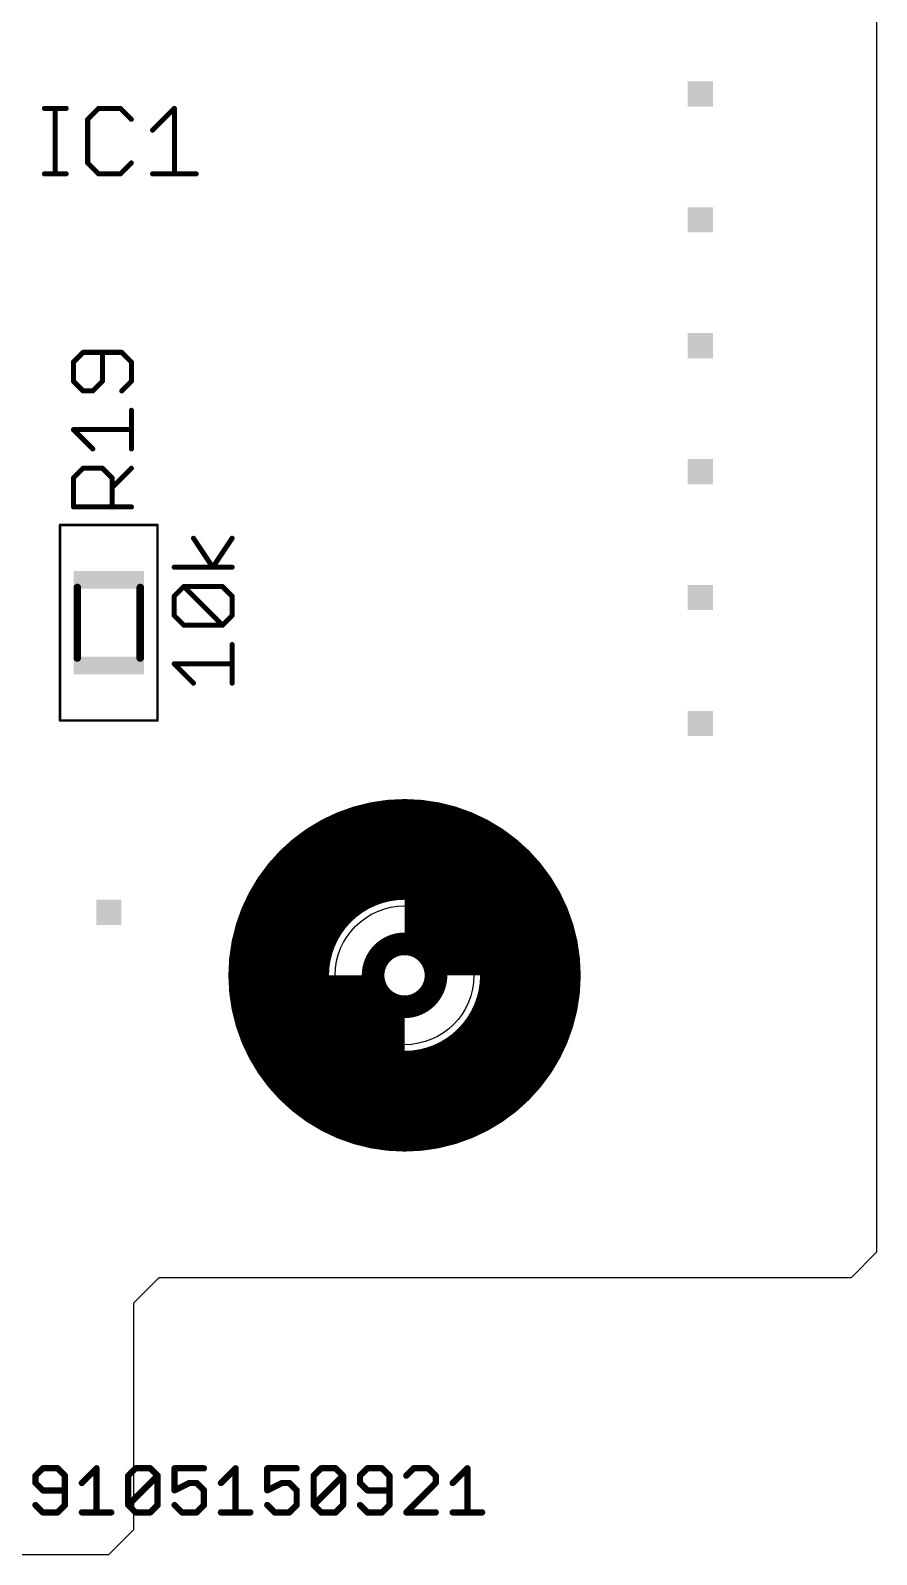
# Model space of a CAD drawing. Extents: x 2 to 123, y -4 to 52.
# Drawn here: x 105.86 to 122.94, y -4.32 to 26.43 of the extents above; entities that cross this region are included whole.
import ezdxf

# ---------------------------------------------------------------- set-up
doc = ezdxf.new("R2010")
doc.units = 0
for name, color, linetype in [('20', 53, 'CONTINUOUS'), ('25', 253, 'CONTINUOUS'), ('27', 253, 'CONTINUOUS'), ('39', 12, 'CONTINUOUS'), ('40', 132, 'CONTINUOUS'), ('41', 12, 'CONTINUOUS'), ('42', 132, 'CONTINUOUS'), ('51', 253, 'CONTINUOUS')]:
    doc.layers.add(name, color=color, linetype=linetype)

# ---------------------------------------------------------------- blocks, each defined once
blk = doc.blocks.new('RECT')
blk.add_solid([(-0.5, -0.5), (0.5, -0.5), (-0.5, 0.5), (0.5, 0.5)])

msp = doc.modelspace()

# ---------------------------------------------------------------- linework, layer by layer
at = {"layer": '20'}
for p, q in [((122.936, 51.562), (122.936, 1.778)), ((122.428, 1.27), (122.936, 1.778)), ((107.95, 0.762), (108.458, 1.27)), ((108.458, 1.27), (122.428, 1.27)), ((107.95, -3.81), (107.95, 0.762)), ((107.442, -4.318), (107.95, -3.81)), ((94.742, -4.318), (107.442, -4.318))]:
    msp.add_line(p, q, dxfattribs=at)
msp.add_circle((113.411, 7.366), 1.4, dxfattribs=at)
at = {"layer": '25', "const_width": 0.1016}
for points in [[(106.1428, 24.8547), (106.5834, 24.8547)], [(106.3631, 23.5328), (106.3631, 24.8547)], [(107.2363, 24.8547), (107.016, 24.6344)], [(107.6769, 24.8547), (107.2363, 24.8547)], [(107.8972, 24.6344), (107.6769, 24.8547)], [(108.3257, 24.4141), (108.7663, 24.8547)], [(108.7663, 24.8547), (108.7663, 23.5328)], [(107.016, 24.6344), (107.016, 23.7531)], [(107.016, 23.7531), (107.2363, 23.5328)], [(107.6769, 23.5328), (107.8972, 23.7531)], [(106.1428, 23.5328), (106.5834, 23.5328)], [(107.2363, 23.5328), (107.6769, 23.5328)], [(108.3257, 23.5328), (109.207, 23.5328)], [(106.9247, 19.9332), (106.7298, 19.7383)], [(107.7043, 19.9332), (106.9247, 19.9332)], [(107.3145, 19.3485), (107.3145, 19.9332)], [(107.8992, 19.7383), (107.7043, 19.9332)], [(106.7298, 19.7383), (106.7298, 19.3485)], [(107.8992, 19.3485), (107.8992, 19.7383)], [(106.7298, 19.3485), (106.9247, 19.1536)], [(107.1196, 19.1536), (107.3145, 19.3485)], [(107.7043, 19.1536), (107.8992, 19.3485)], [(106.9247, 19.1536), (107.1196, 19.1536)], [(107.8992, 17.9842), (107.8992, 18.7638)], [(107.1196, 17.9842), (106.7298, 18.374)], [(106.7298, 18.374), (107.8992, 18.374)], [(106.7298, 17.3995), (106.9247, 17.5944)], [(106.9247, 17.5944), (107.3145, 17.5944)], [(107.3145, 17.5944), (107.5094, 17.3995)], [(107.5094, 17.2046), (107.8992, 17.5944)], [(106.7298, 16.8148), (106.7298, 17.3995)], [(107.5094, 17.3995), (107.5094, 16.8148)], [(107.8992, 16.8148), (106.7298, 16.8148)]]:
    msp.add_lwpolyline(points, dxfattribs=at)
at = {"layer": '25', "const_width": 0.0508}
for points in [[(106.1428, 24.8801, 1), (106.1428, 24.8293)], [(106.3885, 24.8547, 1), (106.3377, 24.8547)], [(106.5834, 24.8293, 1), (106.5834, 24.8801)], [(107.2363, 24.8801, 1), (107.2363, 24.8293)], [(107.2542, 24.8368, 1), (107.2183, 24.8727)], [(107.6949, 24.8727, 1), (107.659, 24.8368)], [(107.6769, 24.8293, 1), (107.6769, 24.8801)], [(108.7917, 24.8547, 1), (108.7409, 24.8547)], [(108.7843, 24.8368, 1), (108.7484, 24.8727)], [(107.0414, 24.6344, 1), (106.9905, 24.6344)], [(106.998, 24.6524, 1), (107.0339, 24.6164)], [(107.8793, 24.6164, 1), (107.9152, 24.6524)], [(108.3077, 24.432, 1), (108.3436, 24.3961)], [(106.9905, 23.7531, 1), (107.0414, 23.7531)], [(107.0339, 23.7711, 1), (106.998, 23.7352)], [(107.9152, 23.7352, 1), (107.8793, 23.7711)], [(106.1428, 23.5582, 1), (106.1428, 23.5074)], [(106.3377, 23.5328, 1), (106.3885, 23.5328)], [(106.5834, 23.5074, 1), (106.5834, 23.5582)], [(107.2363, 23.5582, 1), (107.2363, 23.5074)], [(107.2183, 23.5148, 1), (107.2542, 23.5508)], [(107.659, 23.5508, 1), (107.6949, 23.5148)], [(107.6769, 23.5074, 1), (107.6769, 23.5582)], [(108.3257, 23.5582, 1), (108.3257, 23.5074)], [(108.7409, 23.5328, 1), (108.7917, 23.5328)], [(109.207, 23.5074, 1), (109.207, 23.5582)], [(106.9247, 19.9586, 1), (106.9247, 19.9078)], [(106.9427, 19.9152, 1), (106.9067, 19.9512)], [(107.3399, 19.9332, 1), (107.2891, 19.9332)], [(107.7223, 19.9512, 1), (107.6863, 19.9152)], [(107.7043, 19.9078, 1), (107.7043, 19.9586)], [(106.7118, 19.7563, 1), (106.7478, 19.7203)], [(106.7552, 19.7383, 1), (106.7044, 19.7383)], [(107.9246, 19.7383, 1), (107.8738, 19.7383)], [(107.8812, 19.7203, 1), (107.9172, 19.7563)], [(106.7478, 19.3665, 1), (106.7118, 19.3305)], [(106.7044, 19.3485, 1), (106.7552, 19.3485)], [(107.2891, 19.3485, 1), (107.3399, 19.3485)], [(107.3325, 19.3305, 1), (107.2965, 19.3665)], [(107.8738, 19.3485, 1), (107.9246, 19.3485)], [(107.9172, 19.3305, 1), (107.8812, 19.3665)], [(106.9247, 19.179, 1), (106.9247, 19.1282)], [(106.9067, 19.1356, 1), (106.9427, 19.1716)], [(107.1016, 19.1716, 1), (107.1376, 19.1356)], [(107.1196, 19.1282, 1), (107.1196, 19.179)], [(107.6863, 19.1716, 1), (107.7223, 19.1356)], [(107.9246, 18.7638, 1), (107.8738, 18.7638)], [(106.7478, 18.392, 1), (106.7118, 18.356)], [(106.7298, 18.3994, 1), (106.7298, 18.3486)], [(107.8992, 18.3486, 1), (107.8992, 18.3994)], [(107.1016, 17.9662, 1), (107.1376, 18.0022)], [(107.8738, 17.9842, 1), (107.9246, 17.9842)], [(106.9247, 17.6198, 1), (106.9247, 17.569)], [(106.9427, 17.5764, 1), (106.9067, 17.6124)], [(107.3325, 17.6124, 1), (107.2965, 17.5764)], [(107.3145, 17.569, 1), (107.3145, 17.6198)], [(107.9172, 17.5764, 1), (107.8812, 17.6124)], [(106.7118, 17.4175, 1), (106.7478, 17.3815)], [(106.7552, 17.3995, 1), (106.7044, 17.3995)], [(107.4914, 17.2226, 1), (107.5274, 17.1866)], [(107.5348, 17.3995, 1), (107.484, 17.3995)], [(107.4914, 17.3815, 1), (107.5274, 17.4175)], [(106.7298, 16.8402, 1), (106.7298, 16.7894)], [(106.7044, 16.8148, 1), (106.7552, 16.8148)], [(107.484, 16.8148, 1), (107.5348, 16.8148)], [(107.8992, 16.7894, 1), (107.8992, 16.8402)]]:
    msp.add_lwpolyline(points, format="xyb", dxfattribs=at)
at = {"layer": '27'}
for points, const_width in [([(109.5414, 15.5976), (109.1516, 16.1823)], 0.1016), ([(109.9312, 16.1823), (109.5414, 15.5976)], 0.1016), ([(109.9312, 15.5976), (108.7618, 15.5976)], 0.1016), ([(108.7618, 15.0129), (108.9567, 15.2078)], 0.1016), ([(108.9567, 15.2078), (109.7363, 15.2078)], 0.1016), ([(109.7363, 14.4282), (108.9567, 15.2078)], 0.1016), ([(109.7363, 15.2078), (109.9312, 15.0129)], 0.1016), ([(108.7618, 14.6231), (108.7618, 15.0129)], 0.1016), ([(109.9312, 15.0129), (109.9312, 14.6231)], 0.1016), ([(108.9567, 14.4282), (108.7618, 14.6231)], 0.1016), ([(109.7363, 14.4282), (108.9567, 14.4282)], 0.1016), ([(109.9312, 14.6231), (109.7363, 14.4282)], 0.1016), ([(109.9312, 13.2588), (109.9312, 14.0384)], 0.1016), ([(109.1516, 13.2588), (108.7618, 13.6486)], 0.1016), ([(108.7618, 13.6486), (109.9312, 13.6486)], 0.1016), ([(106.1117, -2.5787), (105.9634, -2.727)], 0.127), ([(105.9634, -2.727), (105.9634, -2.8753)], 0.127), ([(106.4083, -2.5787), (106.1117, -2.5787)], 0.127), ([(106.5566, -2.727), (106.4083, -2.5787)], 0.127), ([(106.5566, -3.3202), (106.5566, -2.727)], 0.127), ([(106.899, -2.8753), (107.1955, -2.5787)], 0.127), ([(107.1955, -2.5787), (107.1955, -3.4685)], 0.127), ([(107.8345, -2.727), (107.9828, -2.5787)], 0.127), ([(107.8345, -3.3202), (107.8345, -2.727)], 0.127), ([(107.8345, -3.3202), (108.4276, -2.727)], 0.127), ([(107.9828, -2.5787), (108.2794, -2.5787)], 0.127), ([(108.2794, -2.5787), (108.4276, -2.727)], 0.127), ([(108.4276, -2.727), (108.4276, -3.3202)], 0.127), ([(109.3632, -2.5787), (108.77, -2.5787)], 0.127), ([(108.77, -2.5787), (108.77, -3.0236)], 0.127), ([(109.7055, -2.8753), (110.0021, -2.5787)], 0.127), ([(110.0021, -2.5787), (110.0021, -3.4685)], 0.127), ([(111.2342, -2.5787), (110.641, -2.5787)], 0.127), ([(110.641, -2.5787), (110.641, -3.0236)], 0.127), ([(111.5766, -2.727), (111.7248, -2.5787)], 0.127), ([(111.5766, -3.3202), (111.5766, -2.727)], 0.127), ([(111.5766, -3.3202), (112.1697, -2.727)], 0.127), ([(111.7248, -2.5787), (112.0214, -2.5787)], 0.127), ([(112.0214, -2.5787), (112.1697, -2.727)], 0.127), ([(112.1697, -2.727), (112.1697, -3.3202)], 0.127), ([(112.6604, -2.5787), (112.5121, -2.727)], 0.127), ([(112.5121, -2.727), (112.5121, -2.8753)], 0.127), ([(112.9569, -2.5787), (112.6604, -2.5787)], 0.127), ([(113.1052, -2.727), (112.9569, -2.5787)], 0.127), ([(113.1052, -3.3202), (113.1052, -2.727)], 0.127), ([(113.5959, -2.5787), (113.4476, -2.727)], 0.127), ([(113.8925, -2.5787), (113.5959, -2.5787)], 0.127), ([(114.0408, -2.727), (113.8925, -2.5787)], 0.127), ([(114.0408, -2.8753), (114.0408, -2.727)], 0.127), ([(114.3831, -2.8753), (114.6797, -2.5787)], 0.127), ([(114.6797, -2.5787), (114.6797, -3.4685)], 0.127), ([(105.9634, -2.8753), (106.1117, -3.0236)], 0.127), ([(106.1117, -3.0236), (106.5566, -3.0236)], 0.127), ([(108.77, -3.0236), (109.0666, -2.8753)], 0.127), ([(109.0666, -2.8753), (109.2149, -2.8753)], 0.127), ([(109.2149, -2.8753), (109.3632, -3.0236)], 0.127), ([(109.3632, -3.0236), (109.3632, -3.3202)], 0.127), ([(110.641, -3.0236), (110.9376, -2.8753)], 0.127), ([(110.9376, -2.8753), (111.0859, -2.8753)], 0.127), ([(111.0859, -2.8753), (111.2342, -3.0236)], 0.127), ([(111.2342, -3.0236), (111.2342, -3.3202)], 0.127), ([(112.5121, -2.8753), (112.6604, -3.0236)], 0.127), ([(112.6604, -3.0236), (113.1052, -3.0236)], 0.127), ([(113.4476, -3.4685), (114.0408, -2.8753)], 0.127), ([(105.9634, -3.3202), (106.1117, -3.4685)], 0.127), ([(106.4083, -3.4685), (106.5566, -3.3202)], 0.127), ([(107.9828, -3.4685), (107.8345, -3.3202)], 0.127), ([(108.4276, -3.3202), (108.2794, -3.4685)], 0.127), ([(108.9183, -3.4685), (108.77, -3.3202)], 0.127), ([(109.3632, -3.3202), (109.2149, -3.4685)], 0.127), ([(110.7893, -3.4685), (110.641, -3.3202)], 0.127), ([(111.2342, -3.3202), (111.0859, -3.4685)], 0.127), ([(111.7248, -3.4685), (111.5766, -3.3202)], 0.127), ([(112.1697, -3.3202), (112.0214, -3.4685)], 0.127), ([(112.5121, -3.3202), (112.6604, -3.4685)], 0.127), ([(112.9569, -3.4685), (113.1052, -3.3202)], 0.127), ([(106.1117, -3.4685), (106.4083, -3.4685)], 0.127), ([(106.899, -3.4685), (107.4921, -3.4685)], 0.127), ([(108.2794, -3.4685), (107.9828, -3.4685)], 0.127), ([(109.2149, -3.4685), (108.9183, -3.4685)], 0.127), ([(109.7055, -3.4685), (110.2987, -3.4685)], 0.127), ([(111.0859, -3.4685), (110.7893, -3.4685)], 0.127), ([(112.0214, -3.4685), (111.7248, -3.4685)], 0.127), ([(112.6604, -3.4685), (112.9569, -3.4685)], 0.127), ([(114.0408, -3.4685), (113.4476, -3.4685)], 0.127), ([(114.3831, -3.4685), (114.9763, -3.4685)], 0.127)]:
    msp.add_lwpolyline(points, dxfattribs=dict(at, const_width=const_width))
for points, const_width in [([(109.1727, 16.1964, 1), (109.1305, 16.1682)], 0.0508), ([(109.9523, 16.1682, 1), (109.9101, 16.1964)], 0.0508), ([(108.7618, 15.623, 1), (108.7618, 15.5722)], 0.0508), ([(109.5203, 15.6117, 1), (109.5625, 15.5835)], 0.0508), ([(109.5203, 15.5835, 1), (109.5625, 15.6117)], 0.0508), ([(109.9312, 15.5722, 1), (109.9312, 15.623)], 0.0508), ([(108.9747, 15.2258, 1), (108.9387, 15.1898)], 0.0508), ([(108.9567, 15.2332, 1), (108.9567, 15.1824)], 0.0508), ([(108.9747, 15.1898, 1), (108.9387, 15.2258)], 0.0508), ([(109.7543, 15.2258, 1), (109.7183, 15.1898)], 0.0508), ([(109.7363, 15.1824, 1), (109.7363, 15.2332)], 0.0508), ([(108.7438, 15.0309, 1), (108.7798, 14.9949)], 0.0508), ([(108.7872, 15.0129, 1), (108.7364, 15.0129)], 0.0508), ([(109.9566, 15.0129, 1), (109.9058, 15.0129)], 0.0508), ([(109.9132, 14.9949, 1), (109.9492, 15.0309)], 0.0508), ([(108.7798, 14.6411, 1), (108.7438, 14.6051)], 0.0508), ([(108.7364, 14.6231, 1), (108.7872, 14.6231)], 0.0508), ([(108.9567, 14.4536, 1), (108.9567, 14.4028)], 0.0508), ([(108.9387, 14.4102, 1), (108.9747, 14.4462)], 0.0508), ([(109.7183, 14.4462, 1), (109.7543, 14.4102)], 0.0508), ([(109.7183, 14.4102, 1), (109.7543, 14.4462)], 0.0508), ([(109.7363, 14.4028, 1), (109.7363, 14.4536)], 0.0508), ([(109.9058, 14.6231, 1), (109.9566, 14.6231)], 0.0508), ([(109.9492, 14.6051, 1), (109.9132, 14.6411)], 0.0508), ([(109.9566, 14.0384, 1), (109.9058, 14.0384)], 0.0508), ([(108.7798, 13.6666, 1), (108.7438, 13.6306)], 0.0508), ([(108.7618, 13.674, 1), (108.7618, 13.6232)], 0.0508), ([(109.9312, 13.6232, 1), (109.9312, 13.674)], 0.0508), ([(109.1336, 13.2408, 1), (109.1696, 13.2768)], 0.0508), ([(109.9058, 13.2588, 1), (109.9566, 13.2588)], 0.0508), ([(105.9952, -2.727, 1), (105.9317, -2.727)], 0.0635), ([(105.941, -2.7046, 1), (105.9859, -2.7495)], 0.0635), ([(106.1117, -2.547, 1), (106.1117, -2.6105)], 0.0635), ([(106.1342, -2.6012, 1), (106.0893, -2.5563)], 0.0635), ([(106.4308, -2.5563, 1), (106.3859, -2.6012)], 0.0635), ([(106.4083, -2.6105, 1), (106.4083, -2.547)], 0.0635), ([(106.5884, -2.727, 1), (106.5249, -2.727)], 0.0635), ([(106.5342, -2.7495, 1), (106.5791, -2.7046)], 0.0635), ([(107.2273, -2.5787, 1), (107.1638, -2.5787)], 0.0635), ([(107.218, -2.6012, 1), (107.1731, -2.5563)], 0.0635), ([(107.8662, -2.727, 1), (107.8027, -2.727)], 0.0635), ([(107.812, -2.7046, 1), (107.8569, -2.7495)], 0.0635), ([(107.9828, -2.547, 1), (107.9828, -2.6105)], 0.0635), ([(108.0052, -2.6012, 1), (107.9603, -2.5563)], 0.0635), ([(108.3018, -2.5563, 1), (108.2569, -2.6012)], 0.0635), ([(108.2794, -2.6105, 1), (108.2794, -2.547)], 0.0635), ([(108.4594, -2.727, 1), (108.3959, -2.727)], 0.0635), ([(108.4501, -2.7495, 1), (108.4052, -2.7046)], 0.0635), ([(108.4052, -2.7495, 1), (108.4501, -2.7046)], 0.0635), ([(108.8017, -2.5787, 1), (108.7382, -2.5787)], 0.0635), ([(108.77, -2.547, 1), (108.77, -2.6105)], 0.0635), ([(109.3632, -2.6105, 1), (109.3632, -2.547)], 0.0635), ([(110.0338, -2.5787, 1), (109.9703, -2.5787)], 0.0635), ([(110.0245, -2.6012, 1), (109.9796, -2.5563)], 0.0635), ([(110.641, -2.547, 1), (110.641, -2.6105)], 0.0635), ([(110.6728, -2.5787, 1), (110.6093, -2.5787)], 0.0635), ([(111.2342, -2.6105, 1), (111.2342, -2.547)], 0.0635), ([(111.6083, -2.727, 1), (111.5448, -2.727)], 0.0635), ([(111.5541, -2.7046, 1), (111.599, -2.7495)], 0.0635), ([(111.7248, -2.547, 1), (111.7248, -2.6105)], 0.0635), ([(111.7473, -2.6012, 1), (111.7024, -2.5563)], 0.0635), ([(112.0439, -2.5563, 1), (111.999, -2.6012)], 0.0635), ([(112.0214, -2.6105, 1), (112.0214, -2.547)], 0.0635), ([(112.2015, -2.727, 1), (112.138, -2.727)], 0.0635), ([(112.1922, -2.7495, 1), (112.1473, -2.7046)], 0.0635), ([(112.1473, -2.7495, 1), (112.1922, -2.7046)], 0.0635), ([(112.5438, -2.727, 1), (112.4803, -2.727)], 0.0635), ([(112.4896, -2.7046, 1), (112.5345, -2.7495)], 0.0635), ([(112.6604, -2.547, 1), (112.6604, -2.6105)], 0.0635), ([(112.6828, -2.6012, 1), (112.6379, -2.5563)], 0.0635), ([(112.9794, -2.5563, 1), (112.9345, -2.6012)], 0.0635), ([(112.9569, -2.6105, 1), (112.9569, -2.547)], 0.0635), ([(113.137, -2.727, 1), (113.0735, -2.727)], 0.0635), ([(113.0828, -2.7495, 1), (113.1277, -2.7046)], 0.0635), ([(113.4251, -2.7046, 1), (113.47, -2.7495)], 0.0635), ([(113.5959, -2.547, 1), (113.5959, -2.6105)], 0.0635), ([(113.6183, -2.6012, 1), (113.5734, -2.5563)], 0.0635), ([(113.9149, -2.5563, 1), (113.87, -2.6012)], 0.0635), ([(113.8925, -2.6105, 1), (113.8925, -2.547)], 0.0635), ([(114.0725, -2.727, 1), (114.009, -2.727)], 0.0635), ([(114.0183, -2.7495, 1), (114.0632, -2.7046)], 0.0635), ([(114.7114, -2.5787, 1), (114.6479, -2.5787)], 0.0635), ([(114.7021, -2.6012, 1), (114.6572, -2.5563)], 0.0635), ([(105.9859, -2.8529, 1), (105.941, -2.8978)], 0.0635), ([(105.9317, -2.8753, 1), (105.9952, -2.8753)], 0.0635), ([(106.1117, -2.9919, 1), (106.1117, -3.0554)], 0.0635), ([(106.0893, -3.0461, 1), (106.1342, -3.0012)], 0.0635), ([(106.5566, -3.0554, 1), (106.5566, -2.9919)], 0.0635), ([(106.8765, -2.8529, 1), (106.9214, -2.8978)], 0.0635), ([(108.7558, -2.9952, 1), (108.7842, -3.052)], 0.0635), ([(108.7382, -3.0236, 1), (108.8017, -3.0236)], 0.0635), ([(109.0666, -2.8436, 1), (109.0666, -2.9071)], 0.0635), ([(109.0808, -2.9037, 1), (109.0524, -2.8469)], 0.0635), ([(109.2373, -2.8529, 1), (109.1924, -2.8978)], 0.0635), ([(109.2149, -2.9071, 1), (109.2149, -2.8436)], 0.0635), ([(109.3949, -3.0236, 1), (109.3314, -3.0236)], 0.0635), ([(109.3407, -3.0461, 1), (109.3856, -3.0012)], 0.0635), ([(109.6831, -2.8529, 1), (109.728, -2.8978)], 0.0635), ([(110.6268, -2.9952, 1), (110.6552, -3.052)], 0.0635), ([(110.6093, -3.0236, 1), (110.6728, -3.0236)], 0.0635), ([(110.9376, -2.8436, 1), (110.9376, -2.9071)], 0.0635), ([(110.9518, -2.9037, 1), (110.9234, -2.8469)], 0.0635), ([(111.1084, -2.8529, 1), (111.0635, -2.8978)], 0.0635), ([(111.0859, -2.9071, 1), (111.0859, -2.8436)], 0.0635), ([(111.266, -3.0236, 1), (111.2025, -3.0236)], 0.0635), ([(111.2118, -3.0461, 1), (111.2567, -3.0012)], 0.0635), ([(112.4803, -2.8753, 1), (112.5438, -2.8753)], 0.0635), ([(112.5345, -2.8529, 1), (112.4896, -2.8978)], 0.0635), ([(112.6604, -2.9919, 1), (112.6604, -3.0554)], 0.0635), ([(112.6379, -3.0461, 1), (112.6828, -3.0012)], 0.0635), ([(113.1052, -3.0554, 1), (113.1052, -2.9919)], 0.0635), ([(114.009, -2.8753, 1), (114.0725, -2.8753)], 0.0635), ([(114.0632, -2.8978, 1), (114.0183, -2.8529)], 0.0635), ([(114.3607, -2.8529, 1), (114.4056, -2.8978)], 0.0635), ([(105.9859, -3.2978, 1), (105.941, -3.3427)], 0.0635), ([(106.5249, -3.3202, 1), (106.5884, -3.3202)], 0.0635), ([(106.5791, -3.3427, 1), (106.5342, -3.2978)], 0.0635), ([(107.8027, -3.3202, 1), (107.8662, -3.3202)], 0.0635), ([(107.8569, -3.2978, 1), (107.812, -3.3427)], 0.0635), ([(107.812, -3.2978, 1), (107.8569, -3.3427)], 0.0635), ([(108.3959, -3.3202, 1), (108.4594, -3.3202)], 0.0635), ([(108.4501, -3.3427, 1), (108.4052, -3.2978)], 0.0635), ([(108.7924, -3.2978, 1), (108.7475, -3.3427)], 0.0635), ([(109.3314, -3.3202, 1), (109.3949, -3.3202)], 0.0635), ([(109.3856, -3.3427, 1), (109.3407, -3.2978)], 0.0635), ([(110.6635, -3.2978, 1), (110.6186, -3.3427)], 0.0635), ([(111.2025, -3.3202, 1), (111.266, -3.3202)], 0.0635), ([(111.2567, -3.3427, 1), (111.2118, -3.2978)], 0.0635), ([(111.5448, -3.3202, 1), (111.6083, -3.3202)], 0.0635), ([(111.599, -3.2978, 1), (111.5541, -3.3427)], 0.0635), ([(111.5541, -3.2978, 1), (111.599, -3.3427)], 0.0635), ([(112.138, -3.3202, 1), (112.2015, -3.3202)], 0.0635), ([(112.1922, -3.3427, 1), (112.1473, -3.2978)], 0.0635), ([(112.5345, -3.2978, 1), (112.4896, -3.3427)], 0.0635), ([(113.0735, -3.3202, 1), (113.137, -3.3202)], 0.0635), ([(113.1277, -3.3427, 1), (113.0828, -3.2978)], 0.0635), ([(106.1117, -3.4367, 1), (106.1117, -3.5003)], 0.0635), ([(106.0893, -3.491, 1), (106.1342, -3.446)], 0.0635), ([(106.3859, -3.446, 1), (106.4308, -3.491)], 0.0635), ([(106.4083, -3.5003, 1), (106.4083, -3.4367)], 0.0635), ([(106.899, -3.4367, 1), (106.899, -3.5003)], 0.0635), ([(107.1638, -3.4685, 1), (107.2273, -3.4685)], 0.0635), ([(107.4921, -3.5003, 1), (107.4921, -3.4367)], 0.0635), ([(107.9828, -3.4367, 1), (107.9828, -3.5003)], 0.0635), ([(107.9603, -3.491, 1), (108.0052, -3.446)], 0.0635), ([(108.2569, -3.446, 1), (108.3018, -3.491)], 0.0635), ([(108.2794, -3.5003, 1), (108.2794, -3.4367)], 0.0635), ([(108.9183, -3.4367, 1), (108.9183, -3.5003)], 0.0635), ([(108.8958, -3.491, 1), (108.9407, -3.446)], 0.0635), ([(109.1924, -3.446, 1), (109.2373, -3.491)], 0.0635), ([(109.2149, -3.5003, 1), (109.2149, -3.4367)], 0.0635), ([(109.7055, -3.4367, 1), (109.7055, -3.5003)], 0.0635), ([(109.9703, -3.4685, 1), (110.0338, -3.4685)], 0.0635), ([(110.2987, -3.5003, 1), (110.2987, -3.4367)], 0.0635), ([(110.7893, -3.4367, 1), (110.7893, -3.5003)], 0.0635), ([(110.7669, -3.491, 1), (110.8118, -3.446)], 0.0635), ([(111.0635, -3.446, 1), (111.1084, -3.491)], 0.0635), ([(111.0859, -3.5003, 1), (111.0859, -3.4367)], 0.0635), ([(111.7248, -3.4367, 1), (111.7248, -3.5003)], 0.0635), ([(111.7024, -3.491, 1), (111.7473, -3.446)], 0.0635), ([(111.999, -3.446, 1), (112.0439, -3.491)], 0.0635), ([(112.0214, -3.5003, 1), (112.0214, -3.4367)], 0.0635), ([(112.6604, -3.4367, 1), (112.6604, -3.5003)], 0.0635), ([(112.6379, -3.491, 1), (112.6828, -3.446)], 0.0635), ([(112.9345, -3.446, 1), (112.9794, -3.491)], 0.0635), ([(112.9569, -3.5003, 1), (112.9569, -3.4367)], 0.0635), ([(113.4476, -3.4367, 1), (113.4476, -3.5003)], 0.0635), ([(113.4251, -3.446, 1), (113.47, -3.491)], 0.0635), ([(114.0408, -3.5003, 1), (114.0408, -3.4367)], 0.0635), ([(114.3831, -3.4367, 1), (114.3831, -3.5003)], 0.0635), ([(114.6479, -3.4685, 1), (114.7114, -3.4685)], 0.0635), ([(114.9763, -3.5003, 1), (114.9763, -3.4367)], 0.0635)]:
    msp.add_lwpolyline(points, format="xyb", dxfattribs=dict(at, const_width=const_width))
at = {"layer": '39', "const_width": 0.0508}
for points in [[(106.459, 12.505), (106.459, 16.451)], [(106.459, 16.451), (108.425, 16.451)], [(108.425, 16.451), (108.425, 12.505)], [(108.425, 12.505), (106.459, 12.505)]]:
    msp.add_lwpolyline(points, dxfattribs=at)
at = {"layer": '39'}
for points, const_width in [([(106.4717, 16.451, 1), (106.4463, 16.451)], 0.0254), ([(106.459, 16.4637, 1), (106.459, 16.4383)], 0.0254), ([(108.4377, 16.451, 1), (108.4123, 16.451)], 0.0254), ([(108.425, 16.4383, 1), (108.425, 16.4637)], 0.0254), ([(106.459, 12.5177, 1), (106.459, 12.4923)], 0.0254), ([(106.4463, 12.505, 1), (106.4717, 12.505)], 0.0254), ([(108.4123, 12.505, 1), (108.4377, 12.505)], 0.0254), ([(108.425, 12.4923, 1), (108.425, 12.5177)], 0.0254), ([(113.411, 4.826, 1), (113.411, 9.906, 1), (113.411, 4.826)], 2.032)]:
    msp.add_lwpolyline(points, format="xyb", dxfattribs=dict(at, const_width=const_width))
at = {"layer": '40', "const_width": 2.032}
msp.add_lwpolyline([(113.411, 4.826, 1), (113.411, 9.906, 1), (113.411, 4.826)], format="xyb", dxfattribs=at)
at = {"layer": '41', "const_width": 2.032}
msp.add_lwpolyline([(113.411, 4.826, 1), (113.411, 9.906, 1), (113.411, 4.826)], format="xyb", dxfattribs=at)
at = {"layer": '42', "const_width": 2.032}
msp.add_lwpolyline([(113.411, 4.826, 1), (113.411, 9.906, 1), (113.411, 4.826)], format="xyb", dxfattribs=at)
at = {"layer": '51', "const_width": 0.1524}
for points in [[(106.807, 15.1892), (106.807, 13.7668)], [(108.077, 15.1892), (108.077, 13.7668)]]:
    msp.add_lwpolyline(points, dxfattribs=at)
at = {"layer": '51'}
for points, const_width in [([(106.8451, 15.1892, 1), (106.7689, 15.1892)], 0.0762), ([(108.1151, 15.1892, 1), (108.0389, 15.1892)], 0.0762), ([(106.7689, 13.7668, 1), (106.8451, 13.7668)], 0.0762), ([(108.0389, 13.7668, 1), (108.1151, 13.7668)], 0.0762), ([(115.189, 7.366, 0.4142), (113.411, 9.144)], 2.286), ([(111.633, 7.366, 0.4142), (113.411, 5.588)], 2.286), ([(113.411, 6.731, 1), (113.411, 8.001, 1), (113.411, 6.731)], 0.4572)]:
    msp.add_lwpolyline(points, format="xyb", dxfattribs=dict(at, const_width=const_width))

# ---------------------------------------------------------------- block references
for p, xscale, yscale, rotation in [((119.38, 25.146), 0.508, 0.508, 270), ((119.38, 22.606), 0.508, 0.508, 270), ((119.38, 20.066), 0.508, 0.508, 270), ((119.38, 17.526), 0.508, 0.508, 270), ((107.442, 15.3416), 0.3556, 1.4224, 90), ((119.38, 14.986), 0.508, 0.508, 270), ((107.442, 13.6144), 0.3556, 1.4224, 90), ((119.38, 12.446), 0.508, 0.508, 270), ((107.442, 8.636), 0.508, 0.508, 180)]:
    msp.add_blockref('RECT', p, dxfattribs=dict(at, xscale=xscale, yscale=yscale, rotation=rotation))

doc.saveas('drawing.dxf')
